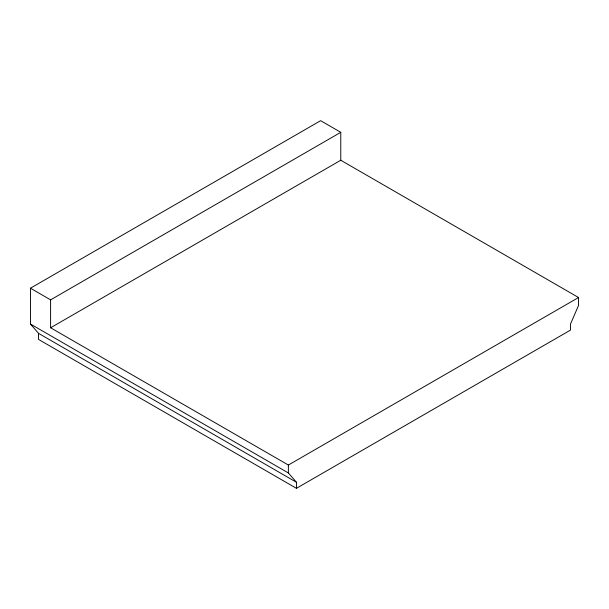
<?xml version="1.0" encoding="UTF-8"?>
<svg xmlns="http://www.w3.org/2000/svg" width="609" height="609" viewBox="0 0 609 609"><rect width="100%" height="100%" fill="white"/><g stroke="black" fill="none" stroke-linecap="round" stroke-linejoin="round"><path stroke-width="0.91" d="M38.512 333.336L38.512 339.403L296.438 488.319L296.438 482.252L38.512 333.336L30.45 324.034L30.45 288.209L320.623 120.681L340.774 132.32L340.774 160.243L50.6 327.771L50.6 299.849L340.774 132.32M50.6 327.771L288.377 465.048L578.55 297.519L578.55 305.421L570.488 324.034L570.488 330.093L296.438 488.319M340.774 160.243L578.55 297.519M30.45 288.209L50.6 299.849M30.45 324.034L288.377 472.949L296.438 482.252M288.377 465.048L288.377 472.949"/></g></svg>
